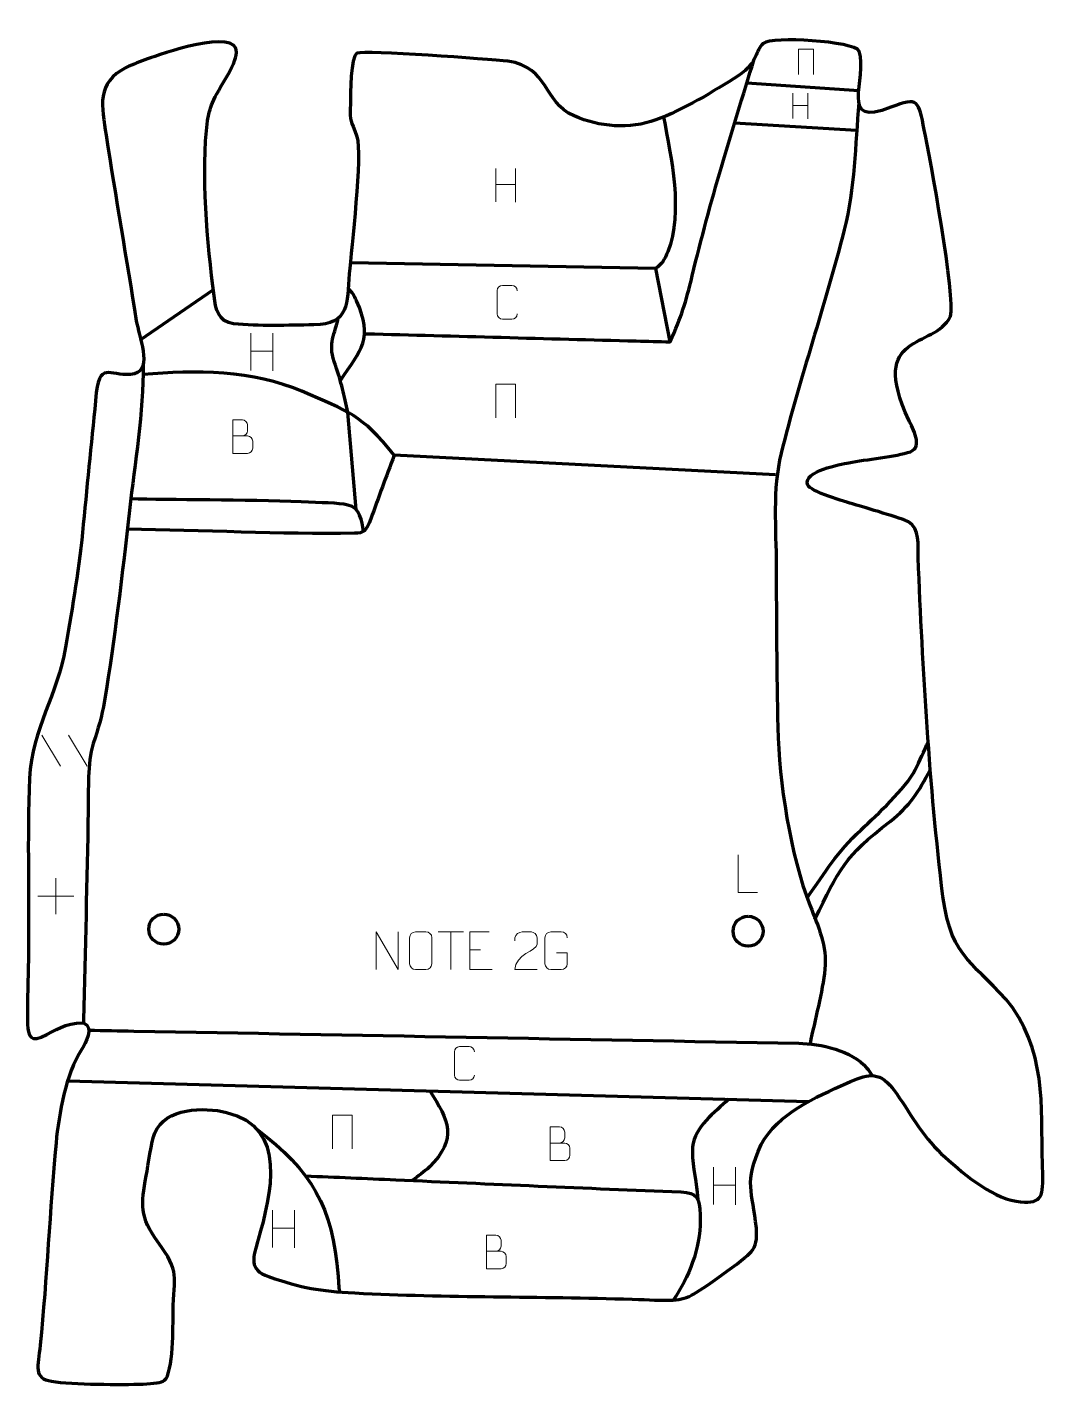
# Model space of a CAD drawing. Header units: millimetres. Extents: x -577 to 102, y -131 to 771.
import ezdxf

# ---------------------------------------------------------------- set-up
doc = ezdxf.new("R2010")
doc.units = ezdxf.units.MM
doc.header["$MEASUREMENT"] = 0
doc.layers.add('layer 1', color=7, linetype='Continuous', plot=False)
doc.layers.add('layer 2', color=7, linetype='Continuous')
doc.layers.add('layer 3', color=7, linetype='Continuous')

msp = doc.modelspace()

# ---------------------------------------------------------------- linework, layer by layer
at = {"layer": 'layer 1', "color": 250, "lineweight": 9}
for points, knots in [([(-64.3586, 739.5322), (-64.3586, 739.5322), (-64.3586, 756.5282), (-64.3586, 756.5282), (-64.3586, 756.5282), (-64.3586, 756.5282), (-54.3829, 756.5282), (-54.3829, 756.5282), (-54.3829, 756.5282), (-54.3829, 756.5282), (-54.3829, 739.5322), (-54.3829, 739.5322)], [0, 0, 0, 0, 0.25, 0.25, 0.25, 0.25, 0.5, 0.5, 0.5, 0.5, 1, 1, 1, 1]), ([(-251.3648, 580.4093), (-251.49, 578.3283), (-252.9922, 577.0031), (-254.9159, 576.9934), (-254.9159, 576.9934), (-257.0045, 576.9937), (-259.0931, 576.9937), (-261.1814, 576.9934), (-261.1814, 576.9934), (-262.9056, 576.899), (-264.672, 578.5869), (-264.662, 580.3937), (-264.662, 580.3937), (-264.6616, 585.5619), (-264.6616, 590.7296), (-264.662, 595.897), (-264.662, 595.897), (-264.6582, 597.8121), (-263.0937, 599.352), (-261.1658, 599.3399), (-261.1658, 599.3399), (-259.0828, 599.3399), (-256.9993, 599.3399), (-254.9159, 599.3399), (-254.9159, 599.3399), (-253.1724, 599.3717), (-251.3887, 598.0358), (-251.3648, 595.8524)], [0, 0, 0, 0, 0.125, 0.125, 0.125, 0.125, 0.25, 0.25, 0.25, 0.25, 0.375, 0.375, 0.375, 0.375, 0.5, 0.5, 0.5, 0.5, 0.625, 0.625, 0.625, 0.625, 0.75, 0.75, 0.75, 0.75, 1, 1, 1, 1]), ([(-265.6349, 511.43), (-265.6349, 511.43), (-265.6349, 533.7803), (-265.6349, 533.7803), (-265.6349, 533.7803), (-265.6349, 533.7803), (-252.5166, 533.7803), (-252.5166, 533.7803), (-252.5166, 533.7803), (-252.5166, 533.7803), (-252.5166, 511.43), (-252.5166, 511.43)], [0, 0, 0, 0, 0.25, 0.25, 0.25, 0.25, 0.5, 0.5, 0.5, 0.5, 1, 1, 1, 1]), ([(-440.4974, 499.3215), (-437.2384, 499.3219), (-433.979, 499.3219), (-430.7193, 499.3215), (-430.7193, 499.3215), (-428.95, 499.306), (-427.2271, 497.751), (-427.2271, 495.9152), (-427.2271, 495.9152), (-427.2274, 494.9044), (-427.2274, 492.1731), (-427.2271, 491.162), (-427.2271, 491.162), (-427.2112, 489.4979), (-428.5925, 487.6941), (-430.6719, 487.7093), (-430.6719, 487.7093), (-433.9319, 487.7096), (-437.1916, 487.7096), (-440.4509, 487.7093), (-440.4509, 487.7093), (-440.4509, 495.1597), (-440.4509, 502.6098), (-440.4509, 510.0596), (-440.4509, 510.0596), (-438.3248, 510.0596), (-436.1984, 510.0596), (-434.0719, 510.0596), (-434.0719, 510.0596), (-432.5664, 510.0754), (-430.6884, 508.3642), (-430.6725, 506.6065), (-430.6725, 506.6065), (-430.6729, 504.7559), (-430.6729, 504.6252), (-430.6725, 502.7743), (-430.6725, 502.7743), (-430.6571, 500.9237), (-432.318, 499.306), (-434.1184, 499.3215)], [0, 0, 0, 0, 0.09090909, 0.09090909, 0.09090909, 0.09090909, 0.18181818, 0.18181818, 0.18181818, 0.18181818, 0.27272727, 0.27272727, 0.27272727, 0.27272727, 0.36363636, 0.36363636, 0.36363636, 0.36363636, 0.45454545, 0.45454545, 0.45454545, 0.45454545, 0.54545455, 0.54545455, 0.54545455, 0.54545455, 0.63636364, 0.63636364, 0.63636364, 0.63636364, 0.72727273, 0.72727273, 0.72727273, 0.72727273, 0.81818182, 0.81818182, 0.81818182, 0.81818182, 1, 1, 1, 1]), ([(-91.5254, 195.8032), (-91.5254, 195.8032), (-104.4745, 195.8032), (-104.4745, 195.8032), (-104.4745, 195.8032), (-104.4745, 195.8032), (-104.4745, 220.7568), (-104.4745, 220.7568)], [0, 0, 0, 0, 0.33333333, 0.33333333, 0.33333333, 0.33333333, 1, 1, 1, 1]), ([(-345.0434, 144.6514), (-345.0434, 144.6514), (-345.0434, 169.6049), (-345.0434, 169.6049), (-345.0434, 169.6049), (-345.0434, 169.6049), (-330.3886, 144.6514), (-330.3886, 144.6514), (-330.3886, 144.6514), (-330.3886, 144.6514), (-330.3886, 169.6049), (-330.3886, 169.6049)], [0, 0, 0, 0, 0.25, 0.25, 0.25, 0.25, 0.5, 0.5, 0.5, 0.5, 1, 1, 1, 1]), ([(-319.0124, 169.6007), (-316.6867, 169.6007), (-314.3606, 169.6007), (-312.0345, 169.6007), (-312.0345, 169.6007), (-310.0879, 169.6363), (-308.0965, 168.1447), (-308.0698, 165.7071), (-308.0698, 165.7071), (-308.0702, 159.9602), (-308.0702, 154.2129), (-308.0698, 148.4652), (-308.0698, 148.4652), (-308.2096, 146.1418), (-309.8868, 144.6622), (-312.0345, 144.6514), (-312.0345, 144.6514), (-314.3664, 144.6518), (-316.6983, 144.6518), (-319.0298, 144.6514), (-319.0298, 144.6514), (-320.9548, 144.546), (-322.9269, 146.4305), (-322.9157, 148.4478), (-322.9157, 148.4478), (-322.9154, 154.2179), (-322.9154, 159.9876), (-322.9157, 165.7569), (-322.9157, 165.7569), (-322.9115, 167.895), (-321.1648, 169.6142), (-319.0124, 169.6007)], [0, 0, 0, 0, 0.11111111, 0.11111111, 0.11111111, 0.11111111, 0.22222222, 0.22222222, 0.22222222, 0.22222222, 0.33333333, 0.33333333, 0.33333333, 0.33333333, 0.44444444, 0.44444444, 0.44444444, 0.44444444, 0.55555556, 0.55555556, 0.55555556, 0.55555556, 0.66666667, 0.66666667, 0.66666667, 0.66666667, 0.77777778, 0.77777778, 0.77777778, 0.77777778, 1, 1, 1, 1]), ([(-270.0518, 169.601), (-270.0518, 169.601), (-282.9257, 169.601), (-282.9257, 169.601), (-282.9257, 169.601), (-282.9257, 169.601), (-282.9257, 144.6474), (-282.9257, 144.6474), (-282.9257, 144.6474), (-282.9257, 144.6474), (-268.0599, 144.6474), (-268.0599, 144.6474)], [0, 0, 0, 0, 0.25, 0.25, 0.25, 0.25, 0.5, 0.5, 0.5, 0.5, 1, 1, 1, 1]), ([(-238.1213, 144.6371), (-243.0357, 144.6374), (-247.9501, 144.6374), (-252.8642, 144.6371), (-252.8642, 144.6371), (-252.8642, 154.5694), (-238.2132, 157.2106), (-238.1213, 161.5209), (-238.1213, 161.5209), (-238.1216, 162.945), (-238.1216, 164.3687), (-238.1213, 165.792), (-238.1213, 165.792), (-238.1382, 167.8691), (-240.261, 169.5939), (-241.932, 169.6112), (-241.932, 169.6112), (-244.0052, 169.6108), (-246.0781, 169.6108), (-248.1505, 169.6112), (-248.1505, 169.6112), (-249.9726, 169.6277), (-252.7973, 167.8356), (-252.8642, 165.742), (-252.8642, 165.742), (-252.8642, 165.742), (-252.8642, 163.6872), (-252.8642, 163.6872)], [0, 0, 0, 0, 0.125, 0.125, 0.125, 0.125, 0.25, 0.25, 0.25, 0.25, 0.375, 0.375, 0.375, 0.375, 0.5, 0.5, 0.5, 0.5, 0.625, 0.625, 0.625, 0.625, 0.75, 0.75, 0.75, 0.75, 1, 1, 1, 1]), ([(-225.2379, 155.6332), (-225.2379, 155.6332), (-218.0698, 155.6332), (-218.0698, 155.6332), (-218.0698, 155.6332), (-218.0698, 155.6332), (-218.0698, 148.4651), (-218.0698, 148.4651), (-218.0698, 148.4651), (-218.2095, 146.1417), (-219.8867, 144.6621), (-222.0345, 144.6513), (-222.0345, 144.6513), (-224.3663, 144.6517), (-226.6983, 144.6517), (-229.0298, 144.6513), (-229.0298, 144.6513), (-230.9547, 144.5459), (-232.9269, 146.4304), (-232.9157, 148.4477), (-232.9157, 148.4477), (-232.9153, 154.2178), (-232.9153, 159.9875), (-232.9157, 165.7568), (-232.9157, 165.7568), (-232.9115, 167.8949), (-231.1647, 169.6141), (-229.0124, 169.6007), (-229.0124, 169.6007), (-226.6867, 169.6007), (-224.3606, 169.6007), (-222.0345, 169.6007), (-222.0345, 169.6007), (-220.0878, 169.6361), (-218.0964, 168.1446), (-218.0698, 165.7069)], [0, 0, 0, 0, 0.1, 0.1, 0.1, 0.1, 0.2, 0.2, 0.2, 0.2, 0.3, 0.3, 0.3, 0.3, 0.4, 0.4, 0.4, 0.4, 0.5, 0.5, 0.5, 0.5, 0.6, 0.6, 0.6, 0.6, 0.7, 0.7, 0.7, 0.7, 0.8, 0.8, 0.8, 0.8, 1, 1, 1, 1]), ([(-279.8326, 74.4391), (-279.9578, 72.3581), (-281.46, 71.0329), (-283.3837, 71.0232), (-283.3837, 71.0232), (-285.4723, 71.0235), (-287.5609, 71.0235), (-289.6492, 71.0232), (-289.6492, 71.0232), (-291.3734, 70.9288), (-293.1398, 72.6167), (-293.1298, 74.4235), (-293.1298, 74.4235), (-293.1294, 79.5917), (-293.1294, 84.7594), (-293.1298, 89.9268), (-293.1298, 89.9268), (-293.126, 91.8419), (-291.5615, 93.3818), (-289.6336, 93.3697), (-289.6336, 93.3697), (-287.5506, 93.3697), (-285.4671, 93.3697), (-283.3837, 93.3697), (-283.3837, 93.3697), (-281.6402, 93.4015), (-279.8565, 92.0656), (-279.8326, 89.8822)], [0, 0, 0, 0, 0.125, 0.125, 0.125, 0.125, 0.25, 0.25, 0.25, 0.25, 0.375, 0.375, 0.375, 0.375, 0.5, 0.5, 0.5, 0.5, 0.625, 0.625, 0.625, 0.625, 0.75, 0.75, 0.75, 0.75, 1, 1, 1, 1]), ([(-374.1027, 25.4598), (-374.1027, 25.4598), (-374.1027, 47.8101), (-374.1027, 47.8101), (-374.1027, 47.8101), (-374.1027, 47.8101), (-360.9844, 47.8101), (-360.9844, 47.8101), (-360.9844, 47.8101), (-360.9844, 47.8101), (-360.9844, 25.4598), (-360.9844, 25.4598)], [0, 0, 0, 0, 0.25, 0.25, 0.25, 0.25, 0.5, 0.5, 0.5, 0.5, 1, 1, 1, 1]), ([(-229.5575, 29.2889), (-226.2985, 29.2893), (-223.0391, 29.2893), (-219.7794, 29.2889), (-219.7794, 29.2889), (-218.0101, 29.2734), (-216.2872, 27.7184), (-216.2872, 25.8826), (-216.2872, 25.8826), (-216.2875, 24.8718), (-216.2875, 22.1405), (-216.2872, 21.1294), (-216.2872, 21.1294), (-216.2713, 19.4653), (-217.6526, 17.6615), (-219.732, 17.6767), (-219.732, 17.6767), (-222.992, 17.677), (-226.2517, 17.677), (-229.511, 17.6767), (-229.511, 17.6767), (-229.511, 25.1271), (-229.511, 32.5772), (-229.511, 40.027), (-229.511, 40.027), (-227.3849, 40.027), (-225.2585, 40.027), (-223.132, 40.027), (-223.132, 40.027), (-221.6265, 40.0428), (-219.7485, 38.3316), (-219.7326, 36.5739), (-219.7326, 36.5739), (-219.733, 34.7233), (-219.733, 34.5926), (-219.7326, 32.7417), (-219.7326, 32.7417), (-219.7172, 30.8911), (-221.3781, 29.2734), (-223.1785, 29.2889)], [0, 0, 0, 0, 0.09090909, 0.09090909, 0.09090909, 0.09090909, 0.18181818, 0.18181818, 0.18181818, 0.18181818, 0.27272727, 0.27272727, 0.27272727, 0.27272727, 0.36363636, 0.36363636, 0.36363636, 0.36363636, 0.45454545, 0.45454545, 0.45454545, 0.45454545, 0.54545455, 0.54545455, 0.54545455, 0.54545455, 0.63636364, 0.63636364, 0.63636364, 0.63636364, 0.72727273, 0.72727273, 0.72727273, 0.72727273, 0.81818182, 0.81818182, 0.81818182, 0.81818182, 1, 1, 1, 1]), ([(-271.8909, -42.6778), (-268.6319, -42.6774), (-265.3725, -42.6774), (-262.1128, -42.6778), (-262.1128, -42.6778), (-260.3435, -42.6933), (-258.6206, -44.2483), (-258.6206, -46.0841), (-258.6206, -46.0841), (-258.6209, -47.0949), (-258.6209, -49.8262), (-258.6206, -50.8373), (-258.6206, -50.8373), (-258.6047, -52.5014), (-259.986, -54.3052), (-262.0654, -54.29), (-262.0654, -54.29), (-265.3254, -54.2897), (-268.5851, -54.2897), (-271.8444, -54.29), (-271.8444, -54.29), (-271.8444, -46.8396), (-271.8444, -39.3895), (-271.8444, -31.9397), (-271.8444, -31.9397), (-269.7183, -31.9397), (-267.5919, -31.9397), (-265.4654, -31.9397), (-265.4654, -31.9397), (-263.9599, -31.9239), (-262.0819, -33.6351), (-262.066, -35.3928), (-262.066, -35.3928), (-262.0664, -37.2434), (-262.0664, -37.3741), (-262.066, -39.225), (-262.066, -39.225), (-262.0506, -41.0756), (-263.7115, -42.6933), (-265.5119, -42.6778)], [0, 0, 0, 0, 0.09090909, 0.09090909, 0.09090909, 0.09090909, 0.18181818, 0.18181818, 0.18181818, 0.18181818, 0.27272727, 0.27272727, 0.27272727, 0.27272727, 0.36363636, 0.36363636, 0.36363636, 0.36363636, 0.45454545, 0.45454545, 0.45454545, 0.45454545, 0.54545455, 0.54545455, 0.54545455, 0.54545455, 0.63636364, 0.63636364, 0.63636364, 0.63636364, 0.72727273, 0.72727273, 0.72727273, 0.72727273, 0.81818182, 0.81818182, 0.81818182, 0.81818182, 1, 1, 1, 1])]:
    msp.add_open_spline(points, degree=3, knots=knots, dxfattribs=at)
for points in [[(-68.0617, 727.1594), (-68.0617, 727.1594), (-68.0617, 710.2832), (-68.0617, 710.2832)], [(-58.088, 727.1594), (-58.088, 727.1594), (-58.088, 710.1634), (-58.088, 710.1634)], [(-68.0484, 719.0665), (-68.0484, 719.0665), (-58.088, 719.0665), (-58.088, 719.0665)], [(-265.6323, 677.1809), (-265.6323, 677.1809), (-265.6323, 654.9882), (-265.6323, 654.9882)], [(-252.5166, 677.1809), (-252.5166, 677.1809), (-252.5166, 654.8306), (-252.5166, 654.8306)], [(-265.6148, 666.5385), (-265.6148, 666.5385), (-252.5166, 666.5385), (-252.5166, 666.5385)], [(-428.5422, 567.5634), (-428.5422, 567.5634), (-428.5422, 542.7859), (-428.5422, 542.7859)], [(-413.8989, 567.5634), (-413.8989, 567.5634), (-413.8989, 542.6099), (-413.8989, 542.6099)], [(-428.5422, 555.6811), (-428.5422, 555.6811), (-413.8989, 555.6815), (-413.8989, 555.6815)], [(-567.4703, 300.3083), (-567.4703, 300.3083), (-555.106, 279.764), (-555.106, 279.764)], [(-549.7404, 300.3083), (-549.7404, 300.3083), (-537.3761, 279.764), (-537.3761, 279.764)], [(-558.0252, 205.3422), (-558.0252, 205.3422), (-558.0252, 181.3643), (-558.0252, 181.3643)], [(-570.0141, 193.3532), (-570.0141, 193.3532), (-546.0362, 193.3532), (-546.0362, 193.3532)], [(-303.9864, 169.5775), (-303.9864, 169.5775), (-286.9992, 169.5775), (-286.9992, 169.5775)], [(-295.4926, 144.6475), (-295.4926, 144.6475), (-295.4926, 169.601), (-295.4926, 169.601)], [(-282.9257, 157.7213), (-282.9257, 157.7213), (-275.7576, 157.7213), (-275.7576, 157.7213)], [(-120.8652, 13.191), (-120.8652, 13.191), (-120.8652, -11.5865), (-120.8652, -11.5865)], [(-106.2219, 13.191), (-106.2219, 13.191), (-106.2219, -11.7625), (-106.2219, -11.7625)], [(-120.8652, 1.3087), (-120.8652, 1.3087), (-106.2219, 1.3091), (-106.2219, 1.3091)], [(-414.0236, -15.384), (-414.0236, -15.384), (-414.0236, -40.1615), (-414.0236, -40.1615)], [(-399.3803, -15.384), (-399.3803, -15.384), (-399.3803, -40.3375), (-399.3803, -40.3375)], [(-414.0236, -27.2663), (-414.0236, -27.2663), (-399.3803, -27.2659), (-399.3803, -27.2659)]]:
    msp.add_open_spline(points, degree=3, dxfattribs=at)
at = {"layer": 'layer 2', "color": 142, "lineweight": 158}
for points, knots in [([(-149.7297, 561.8601), (-142.1214, 578.8365), (-139.3035, 587.7047), (-134.9532, 605.809), (-134.9532, 605.809), (-123.068, 655.27), (-108.8059, 701.1303), (-93.7528, 749.6952)], [0, 0, 0, 0, 0.33333333, 0.33333333, 0.33333333, 0.33333333, 1, 1, 1, 1]), ([(-24.2359, 721.0585), (-26.587, 692.77), (-26.9047, 664.0276), (-33.9193, 636.3816), (-33.9193, 636.3816), (-46.5552, 586.5804), (-63.4651, 537.6868), (-75.8778, 487.7611), (-75.8778, 487.7611), (-81.7947, 463.9621), (-79.2368, 437.5629), (-79.1354, 413.0478), (-79.1354, 413.0478), (-78.9872, 377.1956), (-78.905, 341.3612), (-78.0785, 305.5155), (-78.0785, 305.5155), (-77.1467, 268.6075), (-69.9911, 221.4972), (-56.5962, 186.901), (-56.5962, 186.901), (-51.0351, 172.9554), (-45.2908, 160.2981), (-46.7707, 144.9095), (-46.7707, 144.9095), (-48.2089, 129.9534), (-53.5277, 110.6928), (-56.6662, 95.4686)], [0, 0, 0, 0, 0.125, 0.125, 0.125, 0.125, 0.25, 0.25, 0.25, 0.25, 0.375, 0.375, 0.375, 0.375, 0.5, 0.5, 0.5, 0.5, 0.625, 0.625, 0.625, 0.625, 0.75, 0.75, 0.75, 0.75, 1, 1, 1, 1]), ([(-153.9846, 711.4013), (-149.0096, 683.5722), (-140.8024, 648.9993), (-151.28, 621.6372), (-151.28, 621.6372), (-153.1947, 616.637), (-155.0135, 613.8358), (-159.2547, 610.5435)], [0, 0, 0, 0, 0.33333333, 0.33333333, 0.33333333, 0.33333333, 1, 1, 1, 1]), ([(-351.7393, 567.2841), (-291.8846, 565.677), (-232.0299, 564.0699), (-172.1752, 562.4628), (-172.1752, 562.4628), (-164.6934, 562.2619), (-157.2115, 562.061), (-149.7297, 561.8601), (-149.7297, 561.8601), (-149.7297, 561.8601), (-159.2547, 610.5435), (-159.2547, 610.5435), (-159.2547, 610.5435), (-159.2547, 610.5435), (-362.2971, 614.47), (-362.2971, 614.47)], [0, 0, 0, 0, 0.2, 0.2, 0.2, 0.2, 0.4, 0.4, 0.4, 0.4, 0.6, 0.6, 0.6, 0.6, 1, 1, 1, 1]), ([(-368.9299, 536.2359), (-354.9069, 556.9685), (-346.7641, 563.6279), (-358.204, 589.2458), (-358.204, 589.2458), (-359.7735, 592.7603), (-360.8988, 594.6631), (-363.6722, 597.3451)], [0, 0, 0, 0, 0.33333333, 0.33333333, 0.33333333, 0.33333333, 1, 1, 1, 1]), ([(-358.5055, 450.329), (-358.5055, 450.329), (-363.93, 515.0065), (-363.93, 515.0065), (-363.93, 515.0065), (-366.5227, 526.1763), (-368.2494, 535.3283), (-372.2039, 546.264), (-372.2039, 546.264), (-377.2218, 560.1403), (-373.6536, 564.2925), (-370.2877, 577.6352)], [0, 0, 0, 0, 0.25, 0.25, 0.25, 0.25, 0.5, 0.5, 0.5, 0.5, 1, 1, 1, 1]), ([(-500.1066, 546.6958), (-499.8752, 515.2411), (-505.5434, 481.2502), (-509.1328, 449.7786), (-509.1328, 449.7786), (-513.9097, 407.9505), (-518.9076, 364.8793), (-525.7235, 323.3765), (-525.7235, 323.3765), (-527.5985, 311.9594), (-529.9046, 305.6202), (-533.225, 294.8219), (-533.225, 294.8219), (-537.3629, 281.3649), (-536.3271, 264.4034), (-536.5866, 250.1689), (-536.5866, 250.1689), (-537.4299, 203.8338), (-538.5894, 157.4857), (-539.6441, 111.1531), (-539.6441, 111.1531), (-539.6441, 111.1531), (-539.6893, 109.1685), (-539.6893, 109.1685)], [0, 0, 0, 0, 0.14285714, 0.14285714, 0.14285714, 0.14285714, 0.28571429, 0.28571429, 0.28571429, 0.28571429, 0.42857143, 0.42857143, 0.42857143, 0.42857143, 0.57142857, 0.57142857, 0.57142857, 0.57142857, 0.71428571, 0.71428571, 0.71428571, 0.71428571, 1, 1, 1, 1]), ([(-333.1535, 486.5205), (-354.8623, 513.7951), (-363.3471, 515.4203), (-394.6172, 529.0031), (-394.6172, 529.0031), (-426.5542, 542.8754), (-465.8636, 543.2855), (-500.0348, 540.0993)], [0, 0, 0, 0, 0.33333333, 0.33333333, 0.33333333, 0.33333333, 1, 1, 1, 1]), ([(-79.5433, 473.4248), (-79.5433, 473.4248), (-333.1535, 486.5205), (-333.1535, 486.5205), (-333.1535, 486.5205), (-338.4289, 472.3823), (-343.5964, 458.4884), (-348.6275, 444.2534), (-348.6275, 444.2534), (-351.658, 435.6787), (-353.894, 434.7721), (-359.4719, 434.6622), (-359.4719, 434.6622), (-409.046, 433.6848), (-460.6832, 436.8586), (-510.6386, 437.2399)], [0, 0, 0, 0, 0.2, 0.2, 0.2, 0.2, 0.4, 0.4, 0.4, 0.4, 0.6, 0.6, 0.6, 0.6, 1, 1, 1, 1]), ([(-353.4887, 435.991), (-354.8344, 442.9699), (-355.6327, 451.378), (-363.8637, 453.3361), (-363.8637, 453.3361), (-370.5615, 454.9295), (-381.7109, 454.8992), (-394.999, 455.4726), (-394.999, 455.4726), (-431.0523, 457.0284), (-483.2744, 456.7178), (-508.2695, 457.4118)], [0, 0, 0, 0, 0.25, 0.25, 0.25, 0.25, 0.5, 0.5, 0.5, 0.5, 1, 1, 1, 1]), ([(-58.5803, 192.2382), (-45.9782, 210.3247), (-39.1343, 221.9964), (-22.6932, 237.5674), (-22.6932, 237.5674), (-11.4934, 248.1745), (6.3234, 264.1534), (13.3654, 277.3716), (13.3654, 277.3716), (16.3388, 283.2353), (19.0794, 289.9286), (21.9099, 296.0202)], [0, 0, 0, 0, 0.25, 0.25, 0.25, 0.25, 0.5, 0.5, 0.5, 0.5, 1, 1, 1, 1]), ([(-53.5058, 177.7692), (-37.4063, 211.2041), (-33.8376, 219.5884), (-3.4219, 243.0401), (-3.4219, 243.0401), (10.1018, 253.4674), (15.2639, 262.7041), (23.3232, 277.4299)], [0, 0, 0, 0, 0.33333333, 0.33333333, 0.33333333, 0.33333333, 1, 1, 1, 1]), ([(-536.1301, 104.2741), (-526.1413, 104.0907), (-516.1524, 103.9072), (-506.1636, 103.7238), (-506.1636, 103.7238), (-358.835, 101.0178), (-211.5061, 98.3242), (-64.1776, 95.6097), (-64.1776, 95.6097), (-49.8301, 95.3453), (-28.6192, 90.803), (-19.0515, 79.2862), (-19.0515, 79.2862), (-17.7264, 77.6912), (-16.4821, 75.9146), (-15.258, 74.2332)], [0, 0, 0, 0, 0.2, 0.2, 0.2, 0.2, 0.4, 0.4, 0.4, 0.4, 0.6, 0.6, 0.6, 0.6, 1, 1, 1, 1]), ([(-309.4881, 63.9393), (-296.6815, 44.572), (-290.8809, 31.9593), (-309.7335, 13.4557), (-309.7335, 13.4557), (-313.2324, 10.0216), (-317.1625, 7.2346), (-321.1109, 4.3581)], [0, 0, 0, 0, 0.33333333, 0.33333333, 0.33333333, 0.33333333, 1, 1, 1, 1]), ([(-110.7646, 58.3418), (-120.1821, 49.786), (-133.1944, 40.0157), (-134.7027, 26.6983), (-134.7027, 26.6983), (-135.6715, 18.1447), (-132.4154, 5.2841), (-131.6431, -3.3807), (-131.6431, -3.3807), (-131.6431, -3.3807), (-131.2041, -8.3061), (-131.2041, -8.3061)], [0, 0, 0, 0, 0.25, 0.25, 0.25, 0.25, 0.5, 0.5, 0.5, 0.5, 1, 1, 1, 1]), ([(-424.6124, 38.6751), (-387.9769, 10.7843), (-374.0443, -12.7976), (-370.4575, -59.1259), (-370.4575, -59.1259), (-370.1998, -62.6586), (-369.9531, -66.1915), (-369.6905, -69.7239)], [0, 0, 0, 0, 0.33333333, 0.33333333, 0.33333333, 0.33333333, 1, 1, 1, 1]), ([(-391.9909, 7.4644), (-372.0331, 6.5898), (-352.0753, 5.7151), (-332.1175, 4.8405), (-332.1175, 4.8405), (-268.948, 2.072), (-205.7816, -0.7724), (-142.5986, -3.2199), (-142.5986, -3.2199), (-131.3821, -3.6544), (-130.0955, -7.3087), (-129.6506, -18.3602), (-129.6506, -18.3602), (-128.8824, -37.4459), (-135.528, -56.3491), (-145.658, -72.3089), (-145.658, -72.3089), (-145.658, -72.3089), (-147.4028, -75.0579), (-147.4028, -75.0579)], [0, 0, 0, 0, 0.16666667, 0.16666667, 0.16666667, 0.16666667, 0.33333333, 0.33333333, 0.33333333, 0.33333333, 0.5, 0.5, 0.5, 0.5, 0.66666667, 0.66666667, 0.66666667, 0.66666667, 1, 1, 1, 1])]:
    msp.add_open_spline(points, degree=3, knots=knots, dxfattribs=at)
for points in [[(-98.6226, 733.9837), (-98.6226, 733.9837), (-24.2895, 728.9479), (-24.2895, 728.9479)], [(-106.8348, 707.4893), (-106.8348, 707.4893), (-25.8158, 702.6183), (-25.8158, 702.6183)], [(-501.5855, 563.4961), (-501.5855, 563.4961), (-453.4292, 596.4639), (-453.4292, 596.4639)], [(-550.2147, 70.72), (-550.2147, 70.72), (-57.6284, 56.8451), (-57.6284, 56.8451)]]:
    msp.add_open_spline(points, degree=3, dxfattribs=at)
at = {"layer": 'layer 3', "color": 250, "lineweight": 200}
for centre in [(-486.3395, 171.4552), (-97.7992, 170.0743)]:
    msp.add_ellipse(centre, major_axis=(0, 10), ratio=1, dxfattribs=at)
at = {"layer": 'layer 3', "color": 242, "lineweight": 158}
msp.add_open_spline([(-497.1489, 749.9726), (-489.2706, 752.836), (-437.2335, 771.0657), (-437.9697, 754.3692), (-437.9697, 754.3692), (-438.3905, 744.8252), (-449.9378, 730.8347), (-453.971, 720.8169), (-453.971, 720.8169), (-455.6526, 716.6402), (-456.4851, 713.2343), (-457.2471, 708.8118), (-457.2471, 708.8118), (-461.6361, 674.5638), (-457.395, 627.0367), (-452.9223, 592.4822), (-452.9223, 592.4822), (-451.77, 583.5795), (-450.1278, 575.1728), (-439.906, 573.8265), (-439.906, 573.8265), (-423.0917, 572.1901), (-403.7149, 572.9375), (-386.64, 573.1122), (-386.64, 573.1122), (-362.7728, 573.3565), (-364.5621, 587.464), (-363.0131, 607.0342), (-363.0131, 607.0342), (-361.5608, 623.416), (-354.2056, 686.8895), (-357.9642, 698.2819), (-357.9642, 698.2819), (-362.1067, 710.8378), (-362.7041, 705.7026), (-362.2135, 720.698), (-362.2135, 720.698), (-362.0782, 725.8182), (-362.2459, 751.7741), (-357.9209, 753.6663), (-357.9209, 753.6663), (-352.664, 755.9662), (-270.3014, 749.6302), (-257.5012, 748.4942), (-257.5012, 748.4942), (-229.7322, 744.0742), (-234.6033, 721.7371), (-213.5819, 712.0317), (-213.5819, 712.0317), (-196.6633, 704.5261), (-176.6274, 703.1653), (-159.1283, 709.3521), (-159.1283, 709.3521), (-140.6244, 716.3363), (-121.0387, 728.0837), (-104.3546, 738.7934), (-104.3546, 738.7934), (-90.1462, 748.5684), (-93.8974, 754.8047), (-87.7405, 760.2557), (-87.7405, 760.2557), (-82.1425, 765.2119), (-27.7784, 761.826), (-23.8657, 755.1538), (-23.8657, 755.1538), (-18.1727, 736.919), (-38.2251, 703.4449), (-2.8462, 717.796), (-2.8462, 717.796), (15.6713, 725.3075), (15.4662, 721.8393), (19.3426, 702.8612), (19.3426, 702.8612), (22.8201, 685.8362), (40.4599, 590.731), (36.6632, 578.7999), (36.6632, 578.7999), (25.9434, 556.5343), (-18.2565, 569.5516), (8.9401, 509.7818), (8.9401, 509.7818), (11.4313, 504.5311), (18.8681, 491.9525), (10.0523, 488.8599), (10.0523, 488.8599), (0.4129, 485.4783), (-19.48, 483.6961), (-30.8501, 481.5308), (-30.8501, 481.5308), (-36.2508, 480.5024), (-61.2801, 475.8423), (-58.3095, 467.0064), (-58.3095, 467.0064), (-56.5995, 461.9201), (-33.2488, 455.7778), (-27.0753, 453.8174), (-27.0753, 453.8174), (-20.8096, 451.8345), (4.9515, 444.4118), (8.7349, 442.2149), (8.7349, 442.2149), (16.7663, 437.5512), (14.906, 426.7785), (15.2411, 418.4328), (15.2411, 418.4328), (18.314, 343.7733), (22.6488, 267.4136), (31.7029, 193.2231), (31.7029, 193.2231), (37.2865, 150.2886), (54.0917, 149.0304), (78.0807, 119.4448), (78.0807, 119.4448), (102.1448, 83.9385), (96.1699, 48.0415), (98.1489, 7.7392), (98.1489, 7.7392), (98.4, -7.3527), (96.9364, -11.8662), (80.3639, -9.3683), (80.3639, -9.3683), (63.0957, -6.7656), (43.2975, 10.5535), (30.6554, 22.1889), (30.6554, 22.1889), (17.6099, 34.1955), (9.4906, 50.4121), (-0.9353, 64.6255), (-0.9353, 64.6255), (-0.9353, 64.6255), (-1.7328, 65.6988), (-1.7328, 65.6988), (-1.7328, 65.6988), (-11.4633, 77.7758), (-19.1535, 74.8679), (-32.2418, 69.0988), (-32.2418, 69.0988), (-52.6364, 59.7274), (-78.2138, 49.1174), (-89.07, 28.2151), (-89.07, 28.2151), (-100.8414, 2.6395), (-94.9156, -2.2889), (-92.3223, -27.391), (-92.3223, -27.391), (-91.5515, -34.8517), (-92.9045, -39.4423), (-95.6996, -43.0114), (-95.6996, -43.0114), (-99.1881, -47.466), (-129.8738, -69.1698), (-135.4726, -71.9595), (-135.4726, -71.9595), (-144.2486, -76.3322), (-151.3923, -75.2951), (-174.9471, -74.5419), (-174.9471, -74.5419), (-236.2816, -72.5805), (-298.1538, -73.5402), (-359.3369, -70.4078), (-359.3369, -70.4078), (-383.1589, -69.0887), (-393.9181, -67.1976), (-416.6129, -59.537), (-416.6129, -59.537), (-430.225, -54.9423), (-426.8462, -46.7294), (-423.5389, -34.8839), (-423.5389, -34.8839), (-415.1414, -4.8067), (-403.5159, 39.7154), (-444.621, 49.6829), (-444.621, 49.6829), (-459.5287, 53.2979), (-485.3923, 52.7894), (-492.2127, 36.0302), (-492.2127, 36.0302), (-494.726, 29.8543), (-496.5829, 14.8234), (-498.0051, 7.4022), (-498.0051, 7.4022), (-501.6259, -11.4913), (-502.2845, -20.0864), (-490.4714, -36.1207), (-490.4714, -36.1207), (-474.9688, -57.4039), (-479.7759, -58.3271), (-480.1432, -83.0045), (-480.1432, -83.0045), (-480.271, -91.5886), (-479.7886, -123.4398), (-485.8767, -128.4229), (-485.8767, -128.4229), (-487.7184, -129.9303), (-493.1203, -130.6498), (-500.0305, -130.9152), (-500.0305, -130.9152), (-514.4271, -131.4681), (-546.9815, -131.2913), (-560.9868, -129.0736), (-560.9868, -129.0736), (-573.0893, -127.1572), (-570.0541, -119.6036), (-568.5444, -105.0118), (-568.5444, -105.0118), (-563.9111, -60.2288), (-562.2015, -15.4039), (-557.9828, 29.24), (-557.9828, 29.24), (-556.0004, 49.4044), (-551.7618, 74.3871), (-540.8812, 91.6663), (-540.8812, 91.6663), (-538.2212, 95.8905), (-532.3068, 106.1058), (-539.6893, 109.1685), (-539.6893, 109.1685), (-553.1248, 109.0736), (-557.0225, 104.3987), (-567.92, 99.6137), (-567.92, 99.6137), (-576.5923, 95.8058), (-576.8203, 103.6678), (-576.9483, 110.6719), (-576.9483, 110.6719), (-577.1788, 123.2758), (-576.586, 137.1632), (-576.3682, 149.8717), (-576.3682, 149.8717), (-575.7683, 190.3585), (-577.1828, 231.4025), (-575.6647, 271.7563), (-575.6647, 271.7563), (-573.4879, 305.3388), (-557.1031, 326.8309), (-551.6493, 358.877), (-551.6493, 358.877), (-546.8555, 386.8352), (-542.4882, 412.1159), (-539.8542, 440.4978), (-539.8542, 440.4978), (-537.0939, 469.7243), (-533.9025, 498.8413), (-531.2813, 528.0942), (-531.2813, 528.0942), (-528.3514, 550.3148), (-520.6299, 537.345), (-505.8489, 540.7172), (-505.8489, 540.7172), (-493.6788, 543.4938), (-502.9548, 566.2824), (-504.587, 575.7442), (-504.587, 575.7442), (-511.179, 616.8798), (-518.2375, 658.06), (-524.7016, 699.1772), (-524.7016, 699.1772), (-527.7295, 718.4373), (-531.3174, 734.3155), (-511.2655, 744.2159), (-511.2655, 744.2159), (-506.7635, 746.4387), (-501.8583, 748.2306), (-497.1489, 749.9726)], degree=3, knots=[0, 0, 0, 0, 0.01492537, 0.01492537, 0.01492537, 0.01492537, 0.02985075, 0.02985075, 0.02985075, 0.02985075, 0.04477612, 0.04477612, 0.04477612, 0.04477612, 0.05970149, 0.05970149, 0.05970149, 0.05970149, 0.07462687, 0.07462687, 0.07462687, 0.07462687, 0.08955224, 0.08955224, 0.08955224, 0.08955224, 0.10447761, 0.10447761, 0.10447761, 0.10447761, 0.11940299, 0.11940299, 0.11940299, 0.11940299, 0.13432836, 0.13432836, 0.13432836, 0.13432836, 0.14925373, 0.14925373, 0.14925373, 0.14925373, 0.1641791, 0.1641791, 0.1641791, 0.1641791, 0.17910448, 0.17910448, 0.17910448, 0.17910448, 0.19402985, 0.19402985, 0.19402985, 0.19402985, 0.20895522, 0.20895522, 0.20895522, 0.20895522, 0.2238806, 0.2238806, 0.2238806, 0.2238806, 0.23880597, 0.23880597, 0.23880597, 0.23880597, 0.25373134, 0.25373134, 0.25373134, 0.25373134, 0.26865672, 0.26865672, 0.26865672, 0.26865672, 0.28358209, 0.28358209, 0.28358209, 0.28358209, 0.29850746, 0.29850746, 0.29850746, 0.29850746, 0.31343284, 0.31343284, 0.31343284, 0.31343284, 0.32835821, 0.32835821, 0.32835821, 0.32835821, 0.34328358, 0.34328358, 0.34328358, 0.34328358, 0.35820896, 0.35820896, 0.35820896, 0.35820896, 0.37313433, 0.37313433, 0.37313433, 0.37313433, 0.3880597, 0.3880597, 0.3880597, 0.3880597, 0.40298507, 0.40298507, 0.40298507, 0.40298507, 0.41791045, 0.41791045, 0.41791045, 0.41791045, 0.43283582, 0.43283582, 0.43283582, 0.43283582, 0.44776119, 0.44776119, 0.44776119, 0.44776119, 0.46268657, 0.46268657, 0.46268657, 0.46268657, 0.47761194, 0.47761194, 0.47761194, 0.47761194, 0.49253731, 0.49253731, 0.49253731, 0.49253731, 0.50746269, 0.50746269, 0.50746269, 0.50746269, 0.52238806, 0.52238806, 0.52238806, 0.52238806, 0.53731343, 0.53731343, 0.53731343, 0.53731343, 0.55223881, 0.55223881, 0.55223881, 0.55223881, 0.56716418, 0.56716418, 0.56716418, 0.56716418, 0.58208955, 0.58208955, 0.58208955, 0.58208955, 0.59701493, 0.59701493, 0.59701493, 0.59701493, 0.6119403, 0.6119403, 0.6119403, 0.6119403, 0.62686567, 0.62686567, 0.62686567, 0.62686567, 0.64179104, 0.64179104, 0.64179104, 0.64179104, 0.65671642, 0.65671642, 0.65671642, 0.65671642, 0.67164179, 0.67164179, 0.67164179, 0.67164179, 0.68656716, 0.68656716, 0.68656716, 0.68656716, 0.70149254, 0.70149254, 0.70149254, 0.70149254, 0.71641791, 0.71641791, 0.71641791, 0.71641791, 0.73134328, 0.73134328, 0.73134328, 0.73134328, 0.74626866, 0.74626866, 0.74626866, 0.74626866, 0.76119403, 0.76119403, 0.76119403, 0.76119403, 0.7761194, 0.7761194, 0.7761194, 0.7761194, 0.79104478, 0.79104478, 0.79104478, 0.79104478, 0.80597015, 0.80597015, 0.80597015, 0.80597015, 0.82089552, 0.82089552, 0.82089552, 0.82089552, 0.8358209, 0.8358209, 0.8358209, 0.8358209, 0.85074627, 0.85074627, 0.85074627, 0.85074627, 0.86567164, 0.86567164, 0.86567164, 0.86567164, 0.88059701, 0.88059701, 0.88059701, 0.88059701, 0.89552239, 0.89552239, 0.89552239, 0.89552239, 0.91044776, 0.91044776, 0.91044776, 0.91044776, 0.92537313, 0.92537313, 0.92537313, 0.92537313, 0.94029851, 0.94029851, 0.94029851, 0.94029851, 0.95522388, 0.95522388, 0.95522388, 0.95522388, 0.97014925, 0.97014925, 0.97014925, 0.97014925, 1, 1, 1, 1], dxfattribs=at)

doc.saveas('drawing.dxf')
